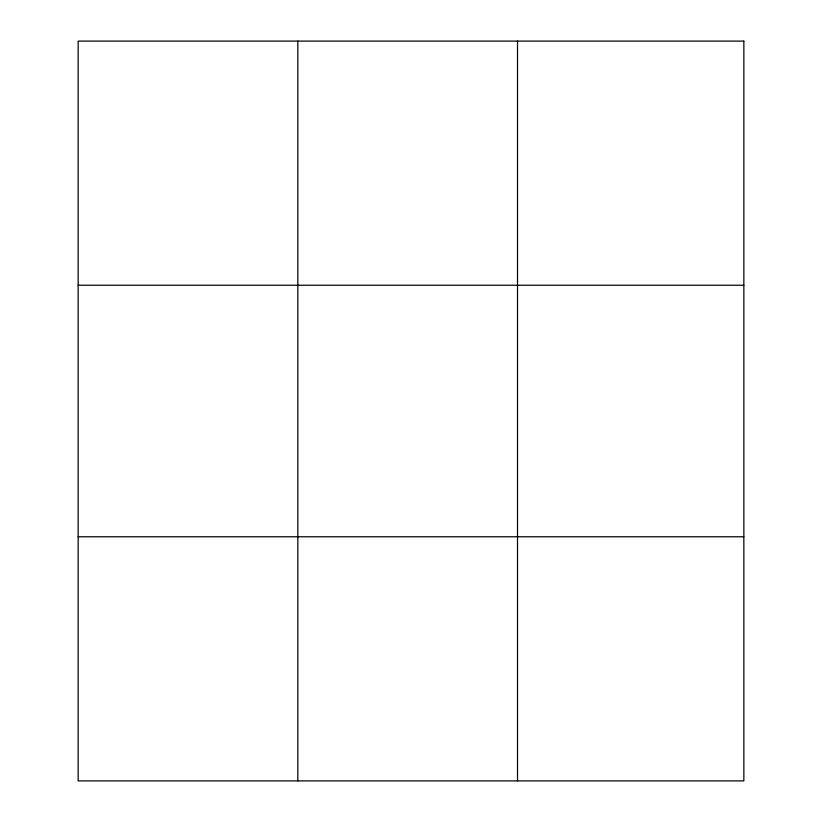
<?xml version="1.0" encoding="UTF-8"?>
<svg xmlns="http://www.w3.org/2000/svg" width="822" height="822" viewBox="0 0 822 822"><rect width="100%" height="100%" fill="white"/><g stroke="black" fill="none" stroke-linecap="round" stroke-linejoin="round"><path stroke-width="1.23" d="M297.831 780.9L297.831 41.1M517.511 780.9L517.511 41.1M78.152 285.234L743.848 285.234M78.152 536.766L743.848 536.766M743.848 41.1L743.848 780.9L78.152 780.9L78.152 41.1L743.848 41.1"/></g></svg>
